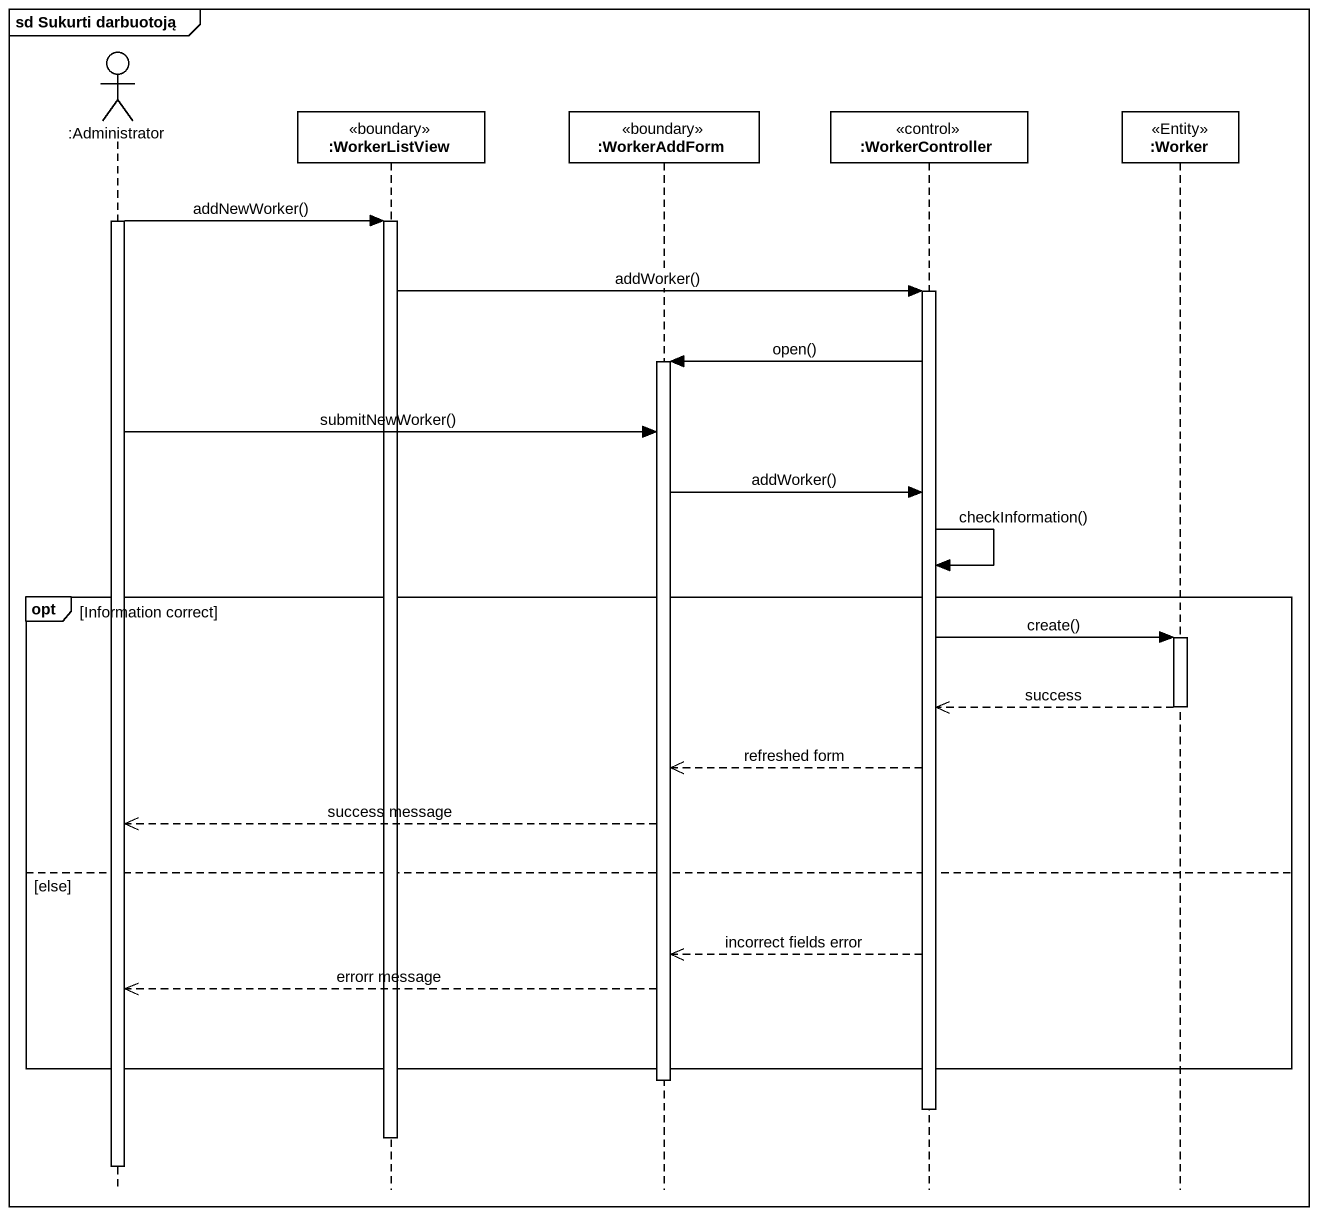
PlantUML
@startuml
mainframe sd Sukurti darbuotoją
hide footbox
actor ":Administrator" as Administrator
participant ":WorkerListView" as WorkerListView <<boundary>>
participant ":WorkerAddForm" as WorkerAddForm <<boundary>>
participant ":WorkerController" as WorkerController <<control>>
participant ":Worker" as Worker <<Entity>>

activate Administrator
Administrator -> WorkerListView : addNewWorker()
activate WorkerListView
WorkerListView -> WorkerController : addWorker()
activate WorkerController
WorkerController -> WorkerAddForm : open()
activate WorkerAddForm
Administrator -> WorkerAddForm : submitNewWorker()
WorkerAddForm -> WorkerController : addWorker()
WorkerController -> WorkerController : checkInformation()
opt Information correct
  WorkerController -> Worker : create()
  activate Worker
  Worker -->> WorkerController : success
  deactivate Worker
  WorkerController -->> WorkerAddForm : refreshed form
  WorkerAddForm -->> Administrator : success message
else else
  WorkerController -->> WorkerAddForm : incorrect fields error
  WorkerAddForm -->> Administrator : errorr message
end
deactivate WorkerAddForm
deactivate WorkerController
deactivate WorkerListView
deactivate Administrator
@enduml
